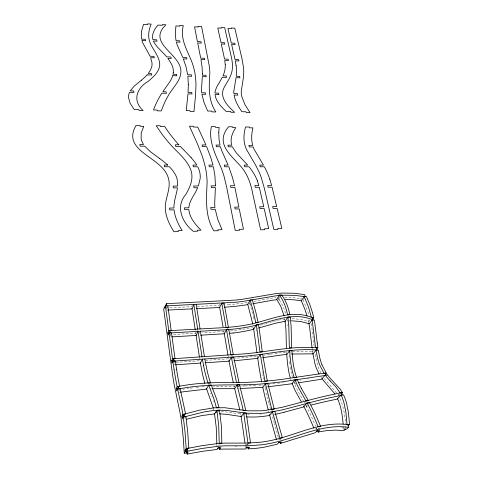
<?xml version="1.0" encoding="UTF-8"?>
<svg xmlns="http://www.w3.org/2000/svg" width="478" height="478" viewBox="0 0 478 478"><rect width="100%" height="100%" fill="white"/><g stroke="black" fill="none" stroke-linecap="round" stroke-linejoin="round"><path stroke-width="0.36" stroke-dasharray="2.39 1.79" d="M166.619 309.069L167.629 306.374M169.815 336.99L171.5 332.867M191.917 306.171L192.371 305.101M196.237 332.18L195.759 333.208L173.544 334.481M196.96 330.639L197.683 329.091M219.808 304.289L219.288 305.352L197.342 306.434M224.068 303.124L222.999 305.263L222.623 303.112M227.582 328.846L228.131 327.818M227.701 331.601L228.257 330.579M184.902 418.495L185.906 416.685M232.565 359.062L233.144 358.082M279.827 296.42L278.513 298.559L283.018 306.207L285.922 314.13M279.983 299.515L278.764 299.587L279.738 298.009M218.291 411.94L219.498 410.07M238.247 386.72L238.881 385.752M301.2 300.082L300.871 298.69L302.132 296.796M303.494 299.318L304.552 297.74M310.007 319.931L308.806 321.604L300.268 319.304L290.833 318.593M291.861 350.559L290.6 352.28L290.349 351.133M312.833 352.704L312.564 351.581L313.275 350.679M293.851 381.044L294.37 383.416L295.302 382.251M296.169 381.175L297.376 379.669M246.911 446.793L246.558 444.797L247.957 443.07M305.98 400.946L304.641 402.47L305.848 402.368M305.854 404.406L306.279 406.282L307.175 405.278M338.986 396.459L338.514 394.571L339.679 393.358M340.605 393.543L339.715 394.475L338.514 394.571M315.588 429.119L318.085 426.585M317.523 429.447L320.589 426.352M345.236 427.834L343.413 429.537L343.264 426.764M268.278 322.937L269.263 322.644M267.298 323.224L265.75 323.678M270.267 322.351L271.283 322.053M264.232 324.114L264.991 323.899M272.317 321.76L273.362 321.467M262.751 324.538L259.877 325.339M274.426 321.18L275.495 320.893M257.552 328.296L258.24 328.117M252.235 327.305L253.161 327.083M276.589 320.624L277.694 320.356M278.811 320.105L284.637 319.071L284.882 320.182M254.021 301.337L272.711 298.015A41.915 16.694 -11.5 0 1 276.039 297.651M251.894 303.918L252.521 303.805M250.645 304.127L250.03 304.235L249.612 302.108M179.393 392.319L180.517 392.139M307.527 378.988L308.698 378.809M270.309 354.216L273.004 353.81M269.604 354.323L266.162 354.831M183.032 389.212L184.43 389.008M299.981 380.135L300.991 379.986M274.862 353.535L280.837 352.722A67.165 22.394 -11.1 0 1 286.376 352.119L286.627 353.26M294.37 383.416L295.715 383.213M265.493 354.933L263.521 355.214M261.424 357.867L262.058 357.783M187.107 388.626L188.41 388.441M282.528 382.621L283.544 382.49M256.423 356.176L235.188 358.357M190.304 388.19L193.901 387.748M279.618 383.003L277.772 383.236M275.107 383.559L272.358 383.876M196.159 387.491L198.854 387.21M269.06 384.24L269.712 384.175M267.005 386.893L267.632 386.827M266.527 384.503L267.154 384.443M230.372 331.015L232.816 330.764A65.534 27.395 -10.7 0 0 251.32 327.526M217.819 445.173L220.418 444.922M280.974 439.431L278.495 439.676L278.889 441.654M246.558 444.797L248.446 444.618M270.482 411.092L272.902 410.877M242.591 412.347L244.455 412.185M229.554 304.659L225.616 304.958M201.889 386.929L206.066 386.612M258.933 385.19L262.297 384.904L262.53 386.099M263.623 383.057L264.806 382.968M293.498 379.43L294.663 379.341M223.877 331.547L202.594 332.813M174.279 364.881L175.671 364.78M176.029 362.366L200.025 360.735M228.645 358.835L205.899 360.34M255.67 385.429L246.194 385.949M288.766 320.923L290.044 320.852M292.548 351.659L312.564 351.581M169.881 307.754L191.684 306.703M165.83 308.053L167.019 307.993L166.72 305.8M166.888 310.103L168.226 310.037M245.411 385.979L240.649 386.128M238.647 388.602L239.466 388.584M238.217 386.182L239.03 386.164M236.992 388.632L237.823 388.62M284.631 297.268L293.08 297.669L300.871 298.69M236.556 446.35L235.224 446.333M249.205 414.516L247.67 414.462M221.2 411.283L238.104 413.595A109.677 35.838 -12 0 0 240.876 413.93M244.593 414.277L245.363 414.33M341.692 427.804L343.353 427.989L343.67 429.298M324.221 378.528L337.289 393.741M303.739 401.634L297.501 390.383L294.042 382.316M305.992 405.75L308.489 410.566A183.839 53.285 81.6 0 1 312.731 419.469L315.647 426.161M320.702 372.726L318.551 367.779A29.606 11.299 84.5 0 1 317.267 363.794L315.056 353.236M303.142 299.843L308.854 314.5M339.972 398.574C343.61 406.455 344.841 415.185 345.54 423.759M211.772 396.089L212.16 397.075M210.673 393.185L211.025 394.141M213.588 400.761L214.007 401.884M290.63 379.185L291.072 380.608M249.737 303.315L253.346 316.221M278.304 437.286L274.497 423.813M274.312 423.15L271.898 414.396M292.524 377.584L292.13 376.156A33.956 11.92 84.7 0 1 291.12 371.77L290.086 365.652M270.566 409.419L269.592 405.697M268.481 410.835L268.803 412.042M269.054 403.599L269.407 404.974M268.881 402.912L268.385 400.94A248.291 101.312 86 0 1 267.471 397.2M213.475 408.72L213.911 410.536M321.031 376.879L321.312 378.056M253.483 316.806L254.039 319.155M267.041 395.402L266.228 391.93M234.065 386.003L234.298 387.019M319.495 429.907L319.035 427.918L316.544 428.151L316.998 430.146M278.298 297.471L278.764 299.587M265.607 389.14L265.852 390.245M265.481 388.59L264.902 385.901L265.153 387.078M284.577 318.234L284.84 319.561M257.289 356.062L257.517 357.209M240.518 413.261L240.787 414.629M234.471 387.449L234.256 386.236L214.156 386.254A70.248 21.976 -9.3 0 0 213.092 386.278M228.191 356.253L228.382 357.341M223.77 330.836L224.074 332.664M256.178 329.79L256.375 330.997M287.224 320.093L287.433 321.407M199.607 358.159L199.78 359.253M199.266 332.156L199.446 333.286M195.651 332.503L195.855 333.817M312.415 350.559L312.57 351.706M178.969 389.51L179.136 390.759M170.503 333.799L170.658 334.941M174.135 360.597L174.458 362.981M312.104 348.211L312.331 349.986M289.877 364.057L289.513 360.765M314.112 346.245L313.753 343.096M247.598 443.811L247.759 445.281M244.933 442.586L245.172 444.791M245.25 445.526L245.489 447.731M313.682 342.457L311.829 327.352A42.859 15.051 85.4 0 0 311.029 323.05M287.852 324.67L287.965 325.954M289.082 355.536L289.214 357.323M345.69 426.531L345.797 428.611M286.579 351.975L286.651 353.23M216.845 444.444L216.857 448.155M308.101 319.985A42.889 14.955 85.4 0 1 308.686 322.554M262.338 372.613A173.215 64.787 85.5 0 1 262.165 371.609M263.539 379.162A151.126 55.06 85.4 0 1 263.247 377.638M262.876 375.624A151.126 55.06 85.4 0 1 262.691 374.621M261.054 414.062A36.352 11.227 -10.9 0 1 260.223 414.139M306.273 406.282A157.22 39.453 -11.9 0 1 307.85 405.87M274.892 414.414A65.749 20.763 -10.9 0 1 274.187 414.563M210.099 388.865A70.368 21.833 -9.3 0 1 211.264 388.811M247.21 302.502A115.915 54.635 -11.4 0 1 229.554 304.671"/><path stroke-width="0.72" d="M173.263 72.704L173.03 74.245L176.567 74.359L176.818 75.817L172.672 75.685M165.681 306.954L164.492 307.007L163.703 309.158L172.809 376.503A117.433 27.043 87.3 0 0 174.028 383.709L180.373 414.42A49.312 9.536 86.1 0 1 181.67 422.797L183.265 437.932L184.263 453.162L186.892 452.905M165.537 305.854L166.338 303.685L234.997 300.112A108.793 51.379 -11.5 0 0 242.4 299.27L275.382 293.701A42.094 16.921 -11.6 0 1 282.952 293.056L294.609 293.289L304.635 294.621L305.143 296.724L295.099 295.404L283.436 295.183A42.16 16.849 -11.6 0 0 275.848 295.834L242.818 301.415A108.99 51.2 -11.5 0 1 235.403 302.257L165.442 305.944L164.641 308.107L164.492 307.007M168.758 330.71L215.865 328.069C229.47 327.442 243.135 326.301 256.345 322.781C274.569 318.067 294.006 309.636 312.612 317.804L313.144 319.997C294.502 311.883 275.047 320.308 256.788 325.01C244.724 328.189 232.278 329.521 219.844 330.119L169.063 333.011L168.232 335.084L167.927 332.79L168.758 330.71L165.442 305.944M169.134 332.724L169.977 330.645L170.282 332.939M176.561 369.219L175.342 360.998L172.863 361.165L171.984 363.149L171.668 360.759L172.528 358.787L169.063 333.011M173.777 358.697L174.1 361.093L245.411 356.152A186.635 81.481 -12.1 0 0 256.118 355.005C276.38 352.376 296.641 348.378 317.183 350.021L316.633 347.751C296.127 346.078 275.896 350.063 255.67 352.68A186.247 81.846 -12.1 0 1 244.975 353.828L173.777 358.697L172.899 360.675L173.06 361.87M184.263 453.162L185.261 451.549L185.076 450.186L186.187 448.382L188.84 448.125L187.681 431.885L185.906 416.685L183.289 416.912L182.297 418.722L181.939 416.093L182.895 414.342L185.506 414.115A49.981 9.924 86 0 0 184.884 410.524L180.134 388.751L177.589 388.949L176.609 390.95L176.274 388.459L177.129 386.696A127.716 30.114 87.4 0 1 174.058 369.404M244.903 384.826A173.478 67.589 -12.5 0 0 253.788 384.467A151.365 57.784 -12.3 0 0 266.073 383.577L276.481 382.496A251.87 105.883 -13.3 0 0 282.319 381.791L326.062 375.332L325.488 372.96L281.817 379.395A251.285 106.421 -13.3 0 1 275.985 380.094L265.595 381.163A151.054 58.107 -12.3 0 1 253.328 382.041A173.114 67.96 -12.6 0 1 244.455 382.394C222.395 382.502 200.216 382.018 178.461 386.475L177.535 388.363L177.708 389.606M221.768 303.237L226.07 327.436L228.412 327.305L224.068 303.124L221.768 303.237L219.659 307.497L196.601 308.651M226.47 329.689L230.922 354.933L233.3 354.778L228.813 329.551L226.47 329.689L224.272 333.781L200.772 335.192M184.221 414.187L184.586 416.822L203.849 411.982L211.324 410.793L220.328 410.184L227.271 410.524L246.905 413.267L261.526 413.351A35.002 10.809 -11 0 0 266.216 412.89L282.659 409.825L315.689 401.114A154.472 39.262 -12 0 1 327.806 398.228L342.129 395.139L341.495 392.617L327.197 395.7A154.233 39.572 -12 0 0 315.11 398.586L282.139 407.304L265.726 410.363A34.936 10.886 -11 0 1 261.042 410.817L247.897 410.829L224.708 407.722L214.18 407.824L199.212 410.22L184.221 414.187L183.241 415.985L183.421 417.294M250.143 300.094L253.507 312.194L255.796 322.674L258.102 322.548L255.802 312.074L252.408 299.987L250.143 300.094L247.628 304.629A116.13 54.444 -11.4 0 1 229.942 306.81L224.397 307.211M208.719 385.095L214.15 399.608L216.409 407.788L218.99 407.573L216.707 399.405L211.216 384.904L208.719 385.095L206.448 389.074L180.517 392.139M231.34 357.263L236.538 382.687L238.97 382.502L233.724 357.108L231.34 357.263L229.052 361.159L205.146 362.76M256.214 324.956A68.079 19.156 86.1 0 1 257.11 330.471L259.948 351.993L262.285 351.838L259.429 330.34A68.031 19.311 86.1 0 0 258.526 324.825L256.214 324.956L253.603 329.3L251.757 329.742A65.653 27.282 -10.7 0 1 233.21 333.029M279.403 295.028C283.568 300.859 286.203 307.683 287.517 314.703L289.811 314.584C288.491 307.563 285.832 300.746 281.644 294.926L279.403 295.028L276.499 299.772A41.98 16.628 -11.5 0 0 273.165 300.136L253.161 303.691M317.822 430.768L318.121 432.094L321.21 431.491A25.902 6.716 -11.6 0 1 327.55 430.582L335.705 430.116L343.993 430.6L345.558 429.148L346.777 429.029L348.629 427.32L347.978 424.691C319.202 420.538 293.498 437.119 265.81 441.451A31.871 8.837 -10.8 0 1 260.869 442.18L248.058 443.076L225.132 443.112A48.063 12.559 -9.7 0 0 216.683 443.704L201.877 445.693L187.412 448.424L186.396 450.061L186.767 452.786L188.087 452.654L187.179 454.1L202.385 451.316L217.09 449.481L218.243 447.88L220.842 447.623L219.635 449.284A47.902 12.249 -9.6 0 1 223.232 449.081L241.51 449.021A95.152 27.389 -11.3 0 0 245.794 448.962L247.024 447.456L249.552 447.205L248.172 448.884L247.819 446.906M186.767 452.786L187.782 451.16L187.412 448.424M216.904 410.291L218.721 425.82L219.217 443.208L221.834 442.957L221.326 425.587L219.498 410.07L216.904 410.291L214.598 413.912L201.74 415.585L186.599 419.218M237.076 384.969L241.993 404.926A75.817 19.138 84.8 0 1 243.218 410.656L245.716 410.447A75.751 19.317 84.7 0 0 244.479 404.717L239.514 384.784L237.076 384.969L234.68 388.662L214.55 388.704A70.368 21.833 -9.3 0 0 212.393 388.769M260.295 354.479L264.937 381.223L267.316 381.044L262.637 354.323L260.295 354.479L257.744 358.363L233.945 360.8M287.923 317.075L288.814 326.588L289.244 344.244A111.673 43.002 84.2 0 0 289.399 347.918L291.705 347.769A111.571 43.295 84.1 0 1 291.55 344.1L291.12 326.456L290.224 316.956L287.923 317.075L285.127 321.294L275.973 323.116L258.927 327.932M312.606 319.286L313.747 317.715L312.51 312.773L309.953 304.886L306.38 296.456L304.193 296.557L301.367 300.776L293.57 299.772L285.109 299.377M243.708 413.177L247.957 443.07L250.49 442.825L246.206 412.956L243.708 413.177L241.324 416.469A109.886 35.587 -12 0 1 238.552 416.141L226.423 414.301L219.444 413.805M265.445 383.595L271.809 409.425L274.241 409.216L267.823 383.416L265.445 383.595L262.763 387.3L240.273 388.566M289.554 350.709L290.606 361.78A36.077 12.751 84.8 0 0 293.51 375.487L294.269 377.757L296.611 377.578L295.858 375.284A36.047 12.84 84.8 0 1 292.924 361.613L291.861 350.559L289.554 350.709L286.878 354.401A67.267 22.275 -11.1 0 0 281.327 355.011L262.697 357.693M317.237 342.953L314.847 323.361A43.438 15.421 85.4 0 0 314.225 319.979L311.997 320.105L309.326 323.785L300.781 321.503L291.335 320.81M316.633 349.113L317.852 347.566A90.294 37.481 84.4 0 1 317.237 342.953M321.981 364.81A30.353 11.729 84.5 0 1 319.907 358.291L318.229 350.045L315.976 350.195L313.102 353.834L291.741 354.019M297.376 379.669L295.028 379.849L291.903 383.768L268.26 386.762M272.448 411.773L279.887 438.123L282.379 437.884L274.886 411.564L272.448 411.773L269.484 415.454L266.73 415.902A36.418 11.149 -10.9 0 1 252.748 417.061L246.588 416.912M325.464 374.232L326.349 373.204L321.981 364.81M327.526 374.895L325.213 375.069L321.592 379.233L298.535 382.8M280.036 442.072L280.299 443.387L281.506 442.066L279.015 442.311L277.288 444.217L264.543 447.127A32.086 8.712 -10.7 0 1 256.668 448.262L248.172 448.884M341.686 393.561L342.469 392.755L340.181 389.146L332.509 380.793A107.496 44.418 86.3 0 1 327.52 374.931M347.876 425.802L349.46 424.327L349.322 421.71L348.384 412.377L346.52 403.079A26.69 10.128 82.5 0 0 344.596 397.272L343.533 394.828L341.125 395.031L337.205 399.1L334.875 399.584A157.22 39.453 -11.9 0 0 311.124 405.039M318.121 432.094L319.645 430.576L317.147 430.809L315.235 432.739L292.136 439.76A121.251 36.023 -10.2 0 1 280.317 443.393M141.345 80.268L134.204 86.124L130.243 90.874L133.738 90.969L133.936 92.499L129.478 92.385L128.899 94.07A20.213 15.009 14 0 0 128.57 97.793L130.088 103.206L134.3 109.593L138.943 109.683L139.05 110.478L143.101 110.555C132.018 100.482 136.774 87.97 148.192 81.326C152.87 77.388 158.093 72.997 159.497 66.741A23.01 16.467 13.2 0 0 159.712 64.058C159.222 55.998 153.026 50.005 150.116 42.835A35.031 24.324 16 0 1 148.879 38.246C148.156 33.418 149.315 28.519 151.203 24.079L147.505 23.9L147.606 24.569L143.514 24.372L141.41 31.596L141.309 37.625L141.56 39.154L145.39 39.321L145.599 40.702L141.9 40.546A35.33 24.557 15.6 0 0 142.575 42.56L148.652 53.596A67.29 48.481 10 0 1 149.996 56.225L154.03 56.38L154.245 57.802L150.624 57.671L151.968 62.678A23.458 16.796 12.7 0 1 151.687 67.028L150.319 70.433L148.288 73.451L151.478 73.552L151.699 75.028L147.075 74.885M284.057 412.245L303.387 407.041L307.043 402.906L309.475 402.697A191.463 55.818 81.5 0 1 319.776 424.386L320.589 426.352L318.085 426.585L317.273 424.625A191.624 55.424 81.5 0 0 307.049 402.894M187.782 451.16L202.278 448.424L217.108 446.422A48.153 12.446 -9.7 0 1 225.568 445.819L248.53 445.747L261.364 444.833A31.93 8.759 -10.8 0 0 266.312 444.092C294.054 439.754 319.812 423.263 348.629 427.32M233.222 332.987L229.123 333.393M185.261 451.549L187.245 451.357M278.525 442.497L279.761 442.377M246.116 447.665L248.004 447.48M185.076 450.186L187.059 449.995M217.508 448.095L219.444 447.904M316.388 431.078L317.631 430.959M344.626 429.417L345.833 429.304M349.46 424.327L347.016 424.56L345.947 412.598L344.088 403.289A26.708 10.062 82.6 0 0 342.182 397.475L341.125 395.031M215.715 412.161L217 412.054M181.939 416.093L183.893 415.926M342.469 392.755L340.061 392.952L336.046 387.108L330.167 380.972M326.349 373.204L324.042 373.378L319.704 364.971A30.377 11.657 84.6 0 1 317.643 358.446L315.976 350.195M177.129 386.696L179.668 386.505A127.59 30.514 87.4 0 1 176.555 369.231M176.274 388.459L178.169 388.315M175.671 364.78L200.39 363.083L202.415 359.157L203.574 365.592M171.668 360.759L173.514 360.639M317.852 347.566L315.594 347.715A90.378 37.254 84.5 0 1 314.984 343.096L312.612 323.486A43.468 15.32 85.4 0 0 311.997 320.105M172.528 358.787L175.008 358.625L171.5 332.867M171.865 336.876L196.105 335.46L198.035 331.362L202.027 356.827M167.927 332.79L169.744 332.688M313.747 317.715L311.519 317.834L308.692 307.695L304.193 296.557M168.226 310.037L192.019 308.872L193.871 304.594L197.683 329.091M244.903 384.826C222.808 384.963 200.587 384.521 178.796 388.978L178.461 386.475M167.653 165.035L164.247 165.03L164.51 166.762L169.445 166.762L172.695 170.431L175.39 174.584A25.83 20.751 14.7 0 1 177.266 179.907L177.589 186.085L173.132 186.115L173.406 187.908L177.41 187.878A73.403 58.872 10.1 0 1 176.866 191.164L174.637 200.557L173.998 205.319A40.785 33.179 21.6 0 0 173.962 207.996L169.541 208.055L169.815 209.92L174.088 209.854C174.858 217.329 178.24 224.242 182.112 230.569L178.169 230.653L178.318 231.615L173.908 231.716C170.09 225.55 166.714 218.9 165.597 211.658A40.69 33.203 20.8 0 1 165.334 205.498C166.069 196.518 170.969 187.711 168.507 178.581A25.525 20.53 13.9 0 0 167.3 175.277C159.58 156.527 121.334 150.516 136.033 125.433L140.15 125.493L140.257 126.306L143.782 126.359L141.213 132.878L141.112 138.596A20.823 16.043 15.2 0 0 142.48 142.641L143.549 144.505L139.839 144.476L140.06 146.16L144.774 146.196L150.331 151.64L159.718 158.559M178.874 144.78L175.42 144.75L175.689 146.417L180.415 146.453L191.194 157.68M321.933 378.707L334.917 393.938M276.631 299.162L280.771 306.314L283.986 315.582M301.349 401.837L295.159 390.574L292.058 383.434M301.283 388.202L308.4 400.737L305.98 400.946L298.911 388.393A64.13 23.35 85.2 0 1 295.016 379.896M303.59 405.959L306.069 410.775A183.988 52.909 81.6 0 1 310.282 419.69L313.932 428.222M319.053 374.083L316.293 367.946A29.63 11.227 84.5 0 1 315.014 363.949L312.821 353.385M301.254 300.56L304.767 308.955L307.043 315.976M337.307 398.144C341.119 406.21 342.415 415.179 343.12 423.986M257.26 180.726L258.831 185.56L254.87 185.584L255.252 187.322L259.297 187.298L263.76 206.741L259.691 206.795L260.092 208.599L264.167 208.539L268.708 228.681L264.573 228.771L264.776 229.703L260.63 229.793L252.713 193.596C250.884 183.743 247.467 173.956 240.751 166.314C230.545 154.776 214.694 143.065 228.657 126.748L232.517 126.807L232.684 127.596L235.827 127.638C232.356 132.645 229.81 139.104 231.782 145.187L227.952 145.157L228.293 146.794L232.386 146.824L236.228 152.781L247.676 165.095L244.228 165.095L244.593 166.78L249.062 166.78L250.006 167.981A54.647 43.647 20.1 0 1 257.349 180.72M206.544 388.757L213.325 408.11M269.873 179.501L271.624 185.476L267.674 185.5L268.074 187.233L272.072 187.209L276.678 206.556L272.645 206.616L273.063 208.408L277.097 208.348L281.829 228.394L277.73 228.484L277.945 229.41L273.834 229.5L264.382 188.386L261.143 177.147A88.633 71.318 17.4 0 0 258.992 171.817L255.652 165.179L246.349 149.214A37.344 27.861 24.2 0 1 244.599 143.836C243.38 138.262 244.007 132.442 245.531 126.987L249.349 127.046L249.528 127.829L252.952 127.877C251.476 133.559 251.081 139.654 252.719 145.354L248.901 145.324L249.265 146.943L253.226 146.973A37.457 27.838 24.7 0 0 254.153 149.321L263.456 165.107L259.805 165.107L260.193 166.78L264.376 166.78A94.632 76.175 17.7 0 1 269.897 179.501M247.7 304.104L252.802 324.132M204.865 383.416L202.481 374.071L200.294 362.432M276.392 439.467L269.484 414.605M290.212 377.763L289.823 376.323A33.98 11.836 84.8 0 1 288.82 371.944L287.583 364.218L286.68 353.857M268.164 409.622L266.001 401.138A248.566 100.553 86.1 0 1 264.663 395.593L262.769 387.15M234.656 388.56L239.866 410.142M177.589 388.949L182.279 410.745A50.023 9.793 86.1 0 1 182.895 414.342M241.055 415.991L244.933 442.586M228.944 360.52L231.161 372.416A187.454 62.702 86.8 0 0 233.282 382.52M253.549 328.039L256.949 352.549M219.593 307.067L223.059 326.779M224.212 333.363L228 355.16M214.467 413.231L216.235 427.32L216.845 443.704M204.847 358.996L206.024 365.425A69.549 18.128 86.8 0 0 210.081 381.468L210.547 382.914L208.049 383.099L207.589 381.659A69.615 17.931 86.8 0 1 203.556 365.646M204.459 356.666L200.425 331.224M285.049 320.875L285.964 329.898L286.418 348.05M219.42 447.94L219.635 449.284M196.213 304.486L200.067 328.954M199.434 357.06L196.046 335.06M191.953 308.447L195.233 329.796M174.064 369.392L172.863 361.165M183.289 416.912L185.046 432.124L186.187 448.382M257.648 357.687L258.592 364.128A173.389 64.291 85.5 0 0 260.086 373.288A151.269 54.635 85.5 0 0 261.687 381.898M167.832 305.83L171.19 330.573M186.904 452.063L187.179 454.1M166.338 303.685L166.637 305.89M236.108 65.683L235.301 60.831L238.928 60.969L238.606 59.583L235.021 59.445L231.609 44.406L235.164 44.562L234.847 43.217L231.298 43.062L227.952 28.471L231.46 28.644L231.304 27.993L234.8 28.16L242.017 58.824L243.559 67.888A79.33 56.452 15.1 0 1 243.744 72.286L243.362 77.842L241.211 91.68A35.701 25.531 22.4 0 0 241.79 96.556L245.011 104.778L250.024 112.617L246.26 112.545L246.086 111.78L241.934 111.697C238.397 106.666 235.128 101.181 234.071 95.038L237.859 95.134L237.524 93.652L233.879 93.557A35.97 25.8 22 0 1 233.784 91.435L236.036 77.681L239.95 77.8L239.621 76.372L236.21 76.259A85.174 60.676 14.3 0 0 236.132 65.683M312.032 347.608L309.613 327.478A42.889 14.955 85.4 0 0 308.812 323.176M225.198 64.339L224.774 60.437L228.442 60.575L228.131 59.182L224.541 59.051L221.296 43.964L224.875 44.119L224.576 42.769L221.003 42.614L217.783 27.981L221.314 28.148L221.165 27.497L224.684 27.67L230.743 54.402C232.583 61.602 233.67 69.537 230.229 76.462C228.364 81.164 224.917 85.036 223.124 89.756C220.364 98.934 228.526 106.696 234.59 112.318L230.79 112.246L230.623 111.476L226.106 111.392C221.272 106.773 215.931 101.503 215.016 94.554L218.9 94.65L218.589 93.162L214.963 93.067L215.225 90.939L216.636 87.187L222.378 77.251L226.56 77.382L226.249 75.942L223.023 75.841L223.435 74.837A49.049 34.757 15.8 0 0 225.281 64.351M147.105 74.897A81.314 56.84 9.8 0 1 141.315 80.25M172.719 75.703A47.681 34.177 12.6 0 1 169.672 81.935L162.843 91.722L166.147 91.806L166.392 93.324L161.863 93.204A145.671 109.576 25.4 0 0 154.012 108.643L153.522 109.97L157.137 110.042L157.256 110.83L161.253 110.902L164.432 103.009A140.759 105.507 25.5 0 1 167.754 96.598C171.996 88.119 180.971 81.278 180.929 71.103A25.722 18.493 14.4 0 0 180.559 68.366C177.171 52.419 147.469 42.44 165.908 24.796L162.245 24.617L162.353 25.286L157.997 25.077C154.525 28.955 151.418 34.273 152.918 39.65L156.766 39.817L156.987 41.192L153.384 41.036L154.024 42.405L157.154 46.742L165.059 54.976A79.683 58.358 10.7 0 1 166.691 56.858L170.939 57.019L171.178 58.436L167.862 58.316L171.668 64.345A27.121 19.52 13.8 0 1 173.305 72.71M178.862 144.786A136.869 97.291 22.6 0 1 165.746 128.038L164.838 126.652L160.387 126.586L160.267 125.78L156.204 125.72L161.97 134.121A133.26 95.236 22.1 0 0 167.563 141.141C175.295 151.054 186.952 158.481 191.122 170.819A28.19 22.448 15.8 0 1 191.815 174.117C192.7 181.305 189.413 188.141 185.954 194.217C175.295 206.418 181.813 222.162 193.243 231.286L197.593 231.191L197.432 230.235L200.969 230.157C195.418 224.505 189.587 217.884 188.864 209.639L184.687 209.699L184.389 207.852L188.846 207.787C189.174 201.083 193.895 195.914 196.572 190.053A84.481 66.651 11.5 0 0 197.647 187.734L193.984 187.758L193.686 185.984L198.37 185.954L200.163 178.623A29.511 23.47 16.5 0 0 198.621 168.597L197.719 166.768L193.303 166.768L193.01 165.053L196.769 165.059A52.401 42.1 14.7 0 0 191.158 157.698M159.7 158.576A93.778 77.902 9.2 0 1 167.676 165.018M330.173 380.93A107.586 44.149 86.3 0 1 325.207 375.105M301.289 388.154A64.07 23.518 85.1 0 1 297.358 379.717M284.04 412.233A65.749 20.763 -10.9 0 1 275.603 414.259M188.344 84.666L188.075 92.374L191.738 92.469L192.013 93.969L187.974 93.867L186.241 110.609L189.927 110.681L190.065 111.458L193.978 111.535L195.574 95.403L195.968 85.084A162.084 116.823 6.7 0 0 195.872 81.595L195.293 75.351A104.879 75.996 10.3 0 0 193.763 67.924A118.478 85.903 9.4 0 0 192.072 62.516C187.531 50.68 179.692 38.969 183.301 25.645L179.68 25.471L179.8 26.135L175.934 25.943L175.271 34.081L176.018 40.654L179.74 40.815L179.985 42.184L176.346 42.028A54.468 37.469 18.6 0 0 177.374 45.267L182.763 57.468L186.659 57.617L186.916 59.027L183.337 58.89L186.008 66.765L187.675 74.711L191.427 74.831L191.696 76.283L187.866 76.163L188.344 84.666M215.417 185.207L215.417 185.84L211.115 185.87L211.443 187.633L215.399 187.609L214.694 203.15A63.114 49.951 26.9 0 0 214.975 207.422L210.702 207.482L211.037 209.316L215.214 209.256L217.795 219.486L222.007 229.697L218.01 229.787L218.183 230.737L213.899 230.826C204.596 215.823 206.532 198.4 207.105 181.754A129.389 103.433 7.7 0 0 206.651 175.169A114.571 91.657 9.1 0 0 205.152 166.302L203.168 159.019A178.981 143.131 3.2 0 0 201.836 155.009L197.271 143.448L189.473 126.192L193.447 126.252L193.59 127.052L197.784 127.106L204.715 142.217L205.922 144.989L202.11 144.959L202.415 146.609L206.616 146.638L210.637 157.137L212.991 165.071L208.976 165.065L209.298 166.774L213.397 166.774L214.903 175.647L215.417 185.207M202.385 73.648L202.367 75.177L205.952 75.297L206.239 76.743L202.325 76.617L201.495 89.243A57.366 41.353 21.3 0 0 201.686 92.726L205.444 92.822L205.737 94.315L201.877 94.22L204.064 102.615L207.721 111.033L211.832 111.111L211.981 111.882L215.835 111.96C207.984 100.207 209.017 86.267 209.836 72.979A125.589 89.876 10 0 0 209.424 66.693L201.573 26.541L197.994 26.368L198.131 27.025L194.54 26.852L197.402 41.586L201.041 41.741L201.31 43.104L197.677 42.948L200.724 58.149L204.405 58.286L204.686 59.69L200.981 59.553L202.045 66.842L202.385 73.648M218.769 132.579L219.026 139.355L220.005 145.097L216.08 145.067L216.403 146.71L220.43 146.74A59.678 44.603 24 0 0 221.702 150.6L228.114 165.083L224.272 165.077L224.612 166.774L228.801 166.774L232.601 177.912L234.525 185.715L230.462 185.745L230.814 187.496L234.901 187.472L238.875 207.088L234.728 207.147L235.098 208.964L239.239 208.904L243.463 229.231L239.257 229.321L239.448 230.265L235.224 230.354L226.709 187.448L224.302 177.278A140.663 114.367 8.3 0 0 221.852 169.684C216.337 155.876 208.109 142.05 211.384 126.503L215.291 126.562L215.453 127.351L219.109 127.405L218.769 132.579"/></g></svg>
